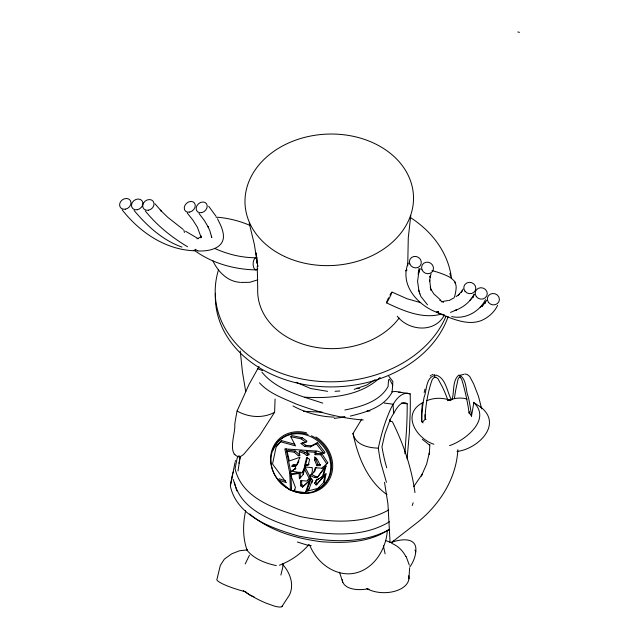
<?xml version="1.0" encoding="UTF-8"?>
<svg xmlns="http://www.w3.org/2000/svg" width="639" height="639" viewBox="0 0 639 639"><rect width="100%" height="100%" fill="white"/><g stroke="black" fill="none" stroke-linecap="round" stroke-linejoin="round"><path stroke-width="0.96" d="M418.17 274.562L418.593 270.209M425.015 414.767L425.406 418.872L422.427 422.275L421.732 421.516L421.556 413.816L422.347 402.913M392.642 385.668L392.833 381.451L388.76 376.195M408.968 578.822L409.583 568.031M200.894 237.62L200.854 235.831L201.085 237.253L197.363 227.212L192.93 220.143L187.179 212.955M388.584 379.662L388.049 386.579C379.518 401.795 360.827 406.803 344.852 409.99M387.322 530.314C386.18 550.554 371.994 572.113 350.42 573.79C332.32 574.828 316.201 561.322 309.707 545.171M404.878 453.778L406.628 428.202A193.034 58.213 -81.7 0 0 407.211 403.824C403.704 400.645 399.303 404.647 397.282 407.61A49.986 15.072 -81.7 0 0 393.688 413.513A49.986 15.072 -81.7 0 0 390.125 419.799L384.918 433.833L381.946 446.829A193.034 58.213 -81.7 0 0 385.637 463.93L386.731 467.812M283.069 563.39L282.694 567.576L280.872 575.052M457.851 449.688C456.398 478.491 439.616 504.618 417.531 522.327L391.411 542.623L393.512 540.85M276.304 565.619C265.688 563.334 254.106 559.069 247.157 550.395L247.277 549.236M407.091 458.866L409.359 432.819L410.206 412.85A165.932 50.042 -81.7 0 0 410.182 393.92L395.645 391.475L391.779 391.795M452.108 399.479C454.385 391.987 452.26 380.572 458.682 375.205A5.895 3.387 79.4 0 1 459.848 375.357C466.917 379.478 465.464 390.429 468.379 397.178A116.977 67.127 79.4 0 1 471.558 416.293M238.004 470.991L240.224 456.717L243.491 454.585L259.65 435.566L274.61 412.267L275.074 399.024M410.789 215.407L408.281 237.716L407.722 265.728M324.963 474.897L323.55 482.717L324.612 481.59L326.026 473.771L316.137 485.001L314.684 483.196L316.92 479.657L314.684 483.196M469.306 411.708L469.098 412.802L471.51 415.981L473.85 402.602L480.784 407.163M238.954 463.299L240.272 456.534M245.656 510.689C242.812 523.756 242.58 537.679 247.157 550.395M230.399 485.025L232.78 473.235L233.523 471.917M234.968 462.628L230.359 486.087C236.853 516.448 272.286 528.405 298.533 536.041C328.422 541.864 362.193 544.676 389.718 529.316M294.691 444.233L281.527 440.598L276.144 446.757L272.534 464.042L286.376 482.685L278.205 479.913L279.267 478.787L285.617 480.943M386.435 482.341L380.828 462.852A165.932 50.042 -81.7 0 1 378.328 448.131C381.251 434.065 385.317 420.142 391.523 407.147C394.83 401.02 399.87 393.233 407.65 393.113M418.833 272.358L417.563 281.288L419.048 291.56M304.531 465.927L306.672 457.42L309.643 459.345L308.174 465.416L304.531 465.927L305.594 464.801L307.495 457.244M424.16 392.474L424.999 389.135M322.383 477.125L324.995 467.021L326.05 465.895L323.438 475.999L315.866 480.792M303.142 474.521L304.595 469.346L305.658 468.219L310.498 477.748L306.864 481.023L300.466 480.584L300.705 485.832L302.495 487.102L310.905 479.346L306.377 491.559L305.322 492.685L294.06 490.952L295.458 487.557L290.673 474.857L291.735 473.731L300.138 472.221L300.45 477.621L299.395 478.747L299.076 473.347L300.138 472.221M313.917 472.085L315.227 467.764L322.016 468.235L327.791 462.74L321.729 453.578L316.121 453.562L315.067 454.688L320.674 454.704L321.729 453.578M316.017 467.5L314.971 470.959L311.361 474.801L312.375 471.047L312.223 467.564L304.579 467.037L302.175 472.924L291.648 471.103L295.777 468.435L291.648 471.103M418.976 271.894L420.15 268.668M418.401 273.78L419.416 270.481M408.185 263.052C399.463 284.659 417.459 305.21 437.044 312.423M412.235 505.521L413.161 502.797M235.216 461.558L235.575 460.527M311.88 482.948L312.806 480.368M294.715 469.561L295.849 466.438L291.823 466.166L292.878 465.04L297.383 464.441L296.32 465.567L291.823 466.166M305.322 492.685L309.843 480.472M431.165 273.788L429.935 277.238L430.366 275.816L429.616 281.479L429.632 280.01L430.67 288.389L430.287 287.007L431.285 290.577L430.91 289.219L433.769 293.796L440.67 300.122M305.298 466.75L303.229 471.798L302.175 472.924M240.28 456.917C225.974 455.887 235.895 432.851 234.737 424.488A165.932 27.157 -69.1 0 1 237.069 411.037L248.994 384.502L259.051 366.466M245.176 563.973L249.45 555.203M200.534 237.796L200.878 237.005M296.32 465.567L299.987 457.284L289.299 460.951L287.111 451.302L288.165 450.175L295.282 451.038L299.387 454.641L298.325 455.767L294.228 452.164L287.111 451.302M297.75 463.61L298.844 461.126M463.083 289.036L461.286 292.191L462.093 290.953L458.283 295.146L459.385 294.196L456.102 296.616M474.026 294.116C470.4 302.015 463.019 307.495 455.056 310.546L456.358 309.955L450.527 312.407M474.521 294.387L472.724 297.55L473.547 296.312L469.737 300.506M485.456 299.619C479.538 311.784 465.128 319.7 451.677 316.561M486.63 300.21L484.833 303.373L485.64 302.127L481.83 306.321L482.932 305.362L480.224 307.391M497.621 305.322C494.514 312 488.715 317.136 482.11 320.227C468.075 326.249 452.18 318.709 439.105 313.445L440.159 313.853M281.831 606.683L289.475 594.909C294.443 584.741 290.082 572.736 282.933 564.748M200.622 237.213L201.109 236.454M380.189 377.393C360.708 396.116 330.651 398.768 304.811 397.17M361.714 419.224L353.008 433.514C357.824 456.558 367.161 480.48 386.962 494.642M444.409 315.099C434.728 333.223 408.896 331.066 397.226 316.241M326.05 465.895L318.11 476.566L315.49 476.382L311.033 474.282L309.979 475.408L314.436 477.509L317.048 477.692L324.995 467.021M438.634 312.008L437.835 312.838M239.058 455.591L237.253 457.78L235.08 468.619C241.55 498.005 275.153 509.163 300.618 516.647C329.492 522.271 362.201 524.994 388.704 509.93M413.745 486.606L422.499 473.779L421.317 476.111L426.62 464.138L429.584 451.765L429.272 454.489L429.863 444.456M309.02 544.492C301.089 553.709 290.833 560.97 279.427 565.211M281.527 440.598L276.144 446.757M316.137 485.001L326.026 473.771M299.395 478.747L303.581 474.098M280.473 441.725L295.514 445.878L290.801 436.725L291.855 435.598L302.215 437.747L307 441.142L305.945 442.268L300.769 443.362L304.883 446.525L310.41 446.901L316.369 443.762L317.431 442.635L324.939 452.372L323.885 453.498L317.399 451.126L284.842 448.897L289.707 473.02L290.481 490.361L278.205 479.913M290.801 436.725L301.161 438.873L302.215 437.747M294.228 452.164L295.282 451.038M298.325 455.767L299.915 455.663L299.212 451.701L300.266 450.575L305.178 452.252L307.766 454.433L309.332 453.938M304.883 446.525L305.945 445.399L311.473 445.774L317.431 442.635M299.212 451.701L304.116 453.378L305.178 452.252M310.41 446.901L311.473 445.774M304.116 453.378L306.704 455.559L309.06 454.816L306.544 451.693L307.599 450.567M289.707 473.02L290.769 471.894L286.096 448.738M306.704 455.559L307.766 454.433M315.067 454.688L314.955 452.268L316.017 451.142L316.121 453.562M314.731 460.184L314.58 456.877L317.224 459.361L320.443 465.631L316.864 465.695L314.731 460.184L315.794 459.058L315.714 457.404M290.481 490.361L291.544 489.234L290.769 471.894M316.864 465.695L317.918 464.569L320.61 464.521M294.06 490.952L295.122 489.825M300.705 485.832L301.76 484.705L301.568 480.328M302.495 487.102L310.905 479.346M322.016 468.235L323.078 467.109M327.791 462.74L326.729 463.866L320.674 454.704M314.436 477.509L315.49 476.382M308.07 485.081L309.132 483.955M317.048 477.692L318.11 476.566M324.612 481.59L318.022 488.316L306.137 491.479L309.308 488.675M318.022 488.316L319.077 487.19M430.239 375.98L431.261 375.165M448.945 300.626L454.249 297.702M200.902 236.821L198.026 238.411M307.918 479.897L310.498 477.748M306.137 491.479L308.957 489.242L312.375 479.769L310.37 477.221L309.979 475.408M375.005 379.742L366.938 384.974L354.166 389.383M389.486 521.767C362.76 537.958 329.149 535.226 299.675 529.491C274.794 522.215 240.991 510.944 234.417 482.341M422.946 402.57C400.765 413.952 416.524 438.689 433.889 444.241M388.855 529.571C369.278 542.894 344.317 543.294 321.513 541.752C295.841 538.461 269.786 530.889 249.673 513.94M317.735 479.202L319.364 478.291M320.994 477.373L323.438 475.999M405.453 270.912L407.099 270.057M257.837 279.81L249.721 282.318L241.087 282.438M455.064 283.117L455.671 282.861L453.994 280.793A15.104 10.304 51.3 0 0 447.843 276.2A84.883 57.909 51.3 0 0 431.98 270.68M432.084 374.686L432.915 374.358M449.536 445.639C465.44 440.327 492.054 419.04 473.347 402.243M234.832 454.393L234.178 454.513M426.852 400.653C434.528 397.466 443.434 397.538 451.11 400.669M273.995 412.65C262.246 418.585 248.403 417.339 237.069 411.037M447.699 400.709C453.762 398.065 460.655 397.226 467.085 399M438.178 311.68L437.26 312.008A6.078 2.54 -55.1 0 1 436.493 311.976M391.348 542.487C400.477 538.901 417.834 536.488 415.741 551.856M448.195 300.514L443.226 301.368M440.183 314.388C421.764 319.021 402.921 310.594 386.555 302.87A6.07 0.431 -63.5 0 1 388.576 297.766M463.986 374.27L459.848 375.357L459.92 377.266A3.107 1.781 79.4 0 1 460.503 377.569L461.693 379.326L462.828 383.08A131.442 75.426 79.4 0 1 469.186 413.441M197.036 238.73L197.874 238.523M290.673 474.857L299.076 473.347M457.013 451.438C477.069 449.329 503.348 424.895 480.808 407.115M344.637 416.987L334.245 418.433M350.284 416.085C365.788 412.331 383.927 407.275 392.106 392.226L392.658 385.037L389.423 379.119M305.594 464.801L309.228 464.289M247.317 549.859L239.489 550.778L231.773 553.789L224.377 559.125L220.343 565.339L217.052 579.022A26.079 4.042 16.1 0 0 245.664 591.81M341.09 417.363L344.996 416.947M335.02 391.292L339.844 391.004M322.463 412.211L303.429 411.268M197.419 250.943C207.036 251.478 222.38 249.45 223.458 237.373C223.682 230.767 220.391 224.521 217.468 218.746M327.583 391.34L310.706 388.528L296.129 382.258M256.135 257.773C241.822 257.781 227.564 254.314 214.576 248.371M256.263 269.906C234.673 269.538 212.619 263.484 194.975 250.807C165.533 249.945 139.861 232.324 122.161 209.848M367.042 410.925L369.981 410.989M363.248 419.983C340.299 418.273 317.902 412.019 296.36 404.12C283.548 398.361 269.123 393.536 259.514 382.849M334.245 417.099C319.867 416.756 305.634 412.77 292.981 405.965M306.544 451.693L314.955 452.268M292.878 465.04L294.491 465.144M367.585 589.054L369.03 589.198M464.936 373.927L467.237 374.518L469.649 376.395L473.643 383.895L478.515 396.444L481.678 408.888M356.618 388.216L359.485 388.584M401.332 403.025L407.211 403.824M384.215 403.033L392.993 404.231L393.688 413.513M378.328 448.131C368.208 447.915 355.316 444.968 352.96 433.386M240.28 282.35C227.524 281.663 218.091 271.767 212.883 260.872M311.273 545.666L306.712 544.939L297.351 542M193.393 250.288L195.238 250.664M420.726 302.662L406.979 298.725L391.875 292.007A6.07 0.431 -63.5 0 1 389.862 297.103A6.07 0.431 -63.5 0 1 386.555 302.862M389.478 421.029L392.386 421.724C403.528 443.985 411.58 467.884 414.967 492.589M517.838 31.95L519.419 32.365M322.775 403.137C301.472 396.044 276.711 390.213 261.91 372.154M441.493 314.108L444.145 314.891M440.982 313.949L438.442 313.118L437.236 311.6M194.48 250.256L195.766 250.28L195.055 249.378M181.979 247.077C162.665 240.32 147.002 225.871 134.078 210.439M391.939 543.454C397.977 545.882 402.993 550.826 405.853 556.617M385.804 540.594L391.627 542.862M257.549 368.663L262.629 370.668M198.338 238.762L185.582 231.262M439.784 300.29L443.258 302.087M187.554 246.758C171.651 237.245 156.867 225.399 145.261 210.886M439.233 313.246L438.154 312.599L437.979 311.72M429.44 444.976L422.307 439.289M301.161 438.873L305.945 442.268M301.76 484.705L303.557 485.975M183.185 229.441L167.865 217.388L160.357 210.135L161.212 211.014L155.069 203.849M302.511 442.763L305.945 445.399M195.39 249.258L196.5 250.121A6.078 4.625 75.9 0 0 197.715 250.608M427.531 304.835L420.941 296.6L418.665 290.178M423.05 422.898L421.796 421.652A116.058 108.822 -64.6 0 1 424.096 397.266C426.916 390.333 425.662 377.641 434.728 375.412A5.999 5.623 -64.6 0 1 436.621 375.253C445.958 378.584 447.036 391.747 451.27 399.495M425.965 419.535L425.047 418.449A130.516 122.384 -64.6 0 1 430.998 383.136L432.307 379.382L433.985 377.617A3.163 2.963 -64.6 0 1 434.895 377.314A3.147 2.947 -64.6 0 1 436.149 377.385L437.995 378.759L442.507 387.186A128.934 120.891 -64.6 0 1 447.851 400.214M208.697 206.245L216.022 216.278M198.993 213.45L204.448 220.639L208.578 227.7L207.979 226.462L209.959 231.038L211.749 237.596L211.517 236.166M315.746 482.07L317.2 483.875M316.369 443.762L323.885 453.498M339.469 572.177L342.808 582.353L344.381 584.765L346.937 586.77A24.53 12.828 -12.5 0 0 367.665 588.878M406.108 556.425L409.319 565.1M454.465 281.328L454.76 281.895A15.224 9.849 38.3 0 1 456.142 288.149A84.652 54.762 38.3 0 1 454.497 296.943M304.595 469.346L309.436 478.875M434.208 374.334L434.895 377.314M183.904 230.2L184.423 232.5M315.794 459.058L317.918 464.569M389.622 419.719L390.109 420.989M233.187 479.33L236.837 490.92M419.336 292.59L419.719 293.948M249.226 223.163L254.402 244.649L257.821 266.591L256.183 253.148M383.384 545.746L385.093 553.837M390.078 542.591L387.921 503.74L384.502 482.357M245.719 391.595L242.437 371.962L240.256 351.003M256.135 253.1L256.702 258.707M256.91 261.519L257.054 263.388M257.261 266.191L257.717 288.636A75.969 59.259 -2.8 0 0 312.415 346.673A75.969 59.259 -2.8 0 0 399.151 318.03M459.92 377.266A3.067 1.757 79.4 0 0 459.353 377.266L458.091 379.023L455.727 389.966A130.5 74.891 79.4 0 0 454.425 398.688M311.441 435.774A31.439 28.06 43.2 0 1 331.473 463.898A31.439 28.06 43.2 0 1 315.179 490.377M273.212 450.207A31.439 28.06 43.2 0 1 308.094 434.464M315.962 436.972A32.653 29.138 43.2 0 1 321.034 488.659A32.653 29.138 43.2 0 1 271.607 466.981A32.653 29.138 43.2 0 1 306.576 432.851M342.808 582.353A25.193 13.179 -12.5 0 1 342.296 579.653M408.609 575.747A24.921 14.665 0.2 0 1 395.613 591.011A24.921 14.665 0.2 0 1 366.826 588.599M415.693 551.481A7.301 4.106 -4.9 0 1 415.725 552.232A80.73 45.361 -4.9 0 1 409.783 567.057M414.895 550.091A7.301 4.106 -4.9 0 1 415.582 551.114M398.648 392.21A26.511 15.072 -4.3 0 1 400.653 392.274M408.449 393.432A26.511 15.072 -4.3 0 1 410.174 393.92M243.307 590.58A25.664 5.048 27.4 0 0 265.928 603.08L274.419 606.099A26.359 5.184 27.4 0 0 282.406 605.764M245.807 591.73A9.273 2.197 19.8 0 0 246.095 592.417L249.953 595.085A8.483 2.013 19.8 0 0 254.074 596.77M257.797 268.947A6.07 3.083 -89 0 1 253.148 264.913A6.07 3.083 -89 0 1 256.934 257.908M250.097 225.479A84.883 68.421 7.2 0 0 218.73 217.348A15.104 12.173 7.2 0 0 216.054 217.3M442.827 301.712A6.078 2.54 -55.1 0 1 443.378 302.087M389.99 295.002A6.07 0.431 -63.5 0 1 391.196 292.902M441.621 301.92A6.07 1.837 -71.8 0 1 442.188 301.672M418.297 268.995A84.883 57.909 51.3 0 1 419.967 269.035M446.07 316.105A118.463 92.391 -2.8 0 1 301.249 378.879A118.463 92.391 -2.8 0 1 218.466 269.962M410.278 217.444A118.463 92.391 -2.8 0 1 451.422 277.885M448.155 316.609A118.558 92.471 -2.8 0 1 315.954 386.172A118.558 92.471 -2.8 0 1 215.423 293.277M449.872 273.364A118.558 92.471 -2.8 0 1 450.575 276.192M272.318 469.098A31.439 28.06 43.2 0 0 322.895 485.808A31.439 28.06 43.2 0 0 307.287 435.327A31.439 28.06 43.2 0 0 272.318 469.098M137.249 209.736A6.07 5.024 -36.4 0 0 142.098 200.87A6.07 5.024 -36.4 0 0 132.193 202.667A6.07 5.024 -36.4 0 0 137.249 209.736M148.376 210.231A6.039 5 -36.4 0 0 153.304 201.445A6.039 5 -36.4 0 0 143.44 203.122A6.039 5 -36.4 0 0 148.376 210.231M201.636 212.627A6.047 4.808 -41.1 0 0 206.509 203.745A6.047 4.808 -41.1 0 0 196.9 205.75A6.047 4.808 -41.1 0 0 201.636 212.627M125.3 209.201A6.07 5.024 -36.4 0 0 130.252 200.374A6.07 5.024 -36.4 0 0 120.34 202.06A6.07 5.024 -36.4 0 0 125.3 209.201M189.703 212.092A6.078 4.769 -42.4 0 0 194.568 203.138A6.078 4.769 -42.4 0 0 185.006 205.255A6.078 4.769 -42.4 0 0 189.703 212.092M476.335 296.608A6.07 5.679 16.6 0 0 486.742 295.953A6.07 5.679 16.6 0 0 480.608 287.734A6.07 5.679 16.6 0 0 476.335 296.608M464.976 291.224A6.039 5.647 16.6 0 0 475.312 290.457A6.039 5.647 16.6 0 0 469.114 282.342A6.039 5.647 16.6 0 0 464.976 291.224M409.799 263.947A6.047 5.663 28.5 0 0 420.007 265.984A6.047 5.663 28.5 0 0 416.245 256.519A6.047 5.663 28.5 0 0 409.799 263.947M488.515 302.431A6.07 5.679 16.6 0 0 498.907 301.656A6.07 5.679 16.6 0 0 492.677 293.501A6.07 5.679 16.6 0 0 488.515 302.431M421.964 269.706A6.078 5.687 32 0 0 432.18 271.823A6.078 5.687 32 0 0 428.434 262.262A6.078 5.687 32 0 0 421.964 269.706M284.499 256.431A84.308 65.753 -2.8 0 0 413.465 200.622A84.308 65.753 -2.8 0 0 289.786 142.465A84.308 65.753 -2.8 0 0 284.499 256.431"/></g></svg>
